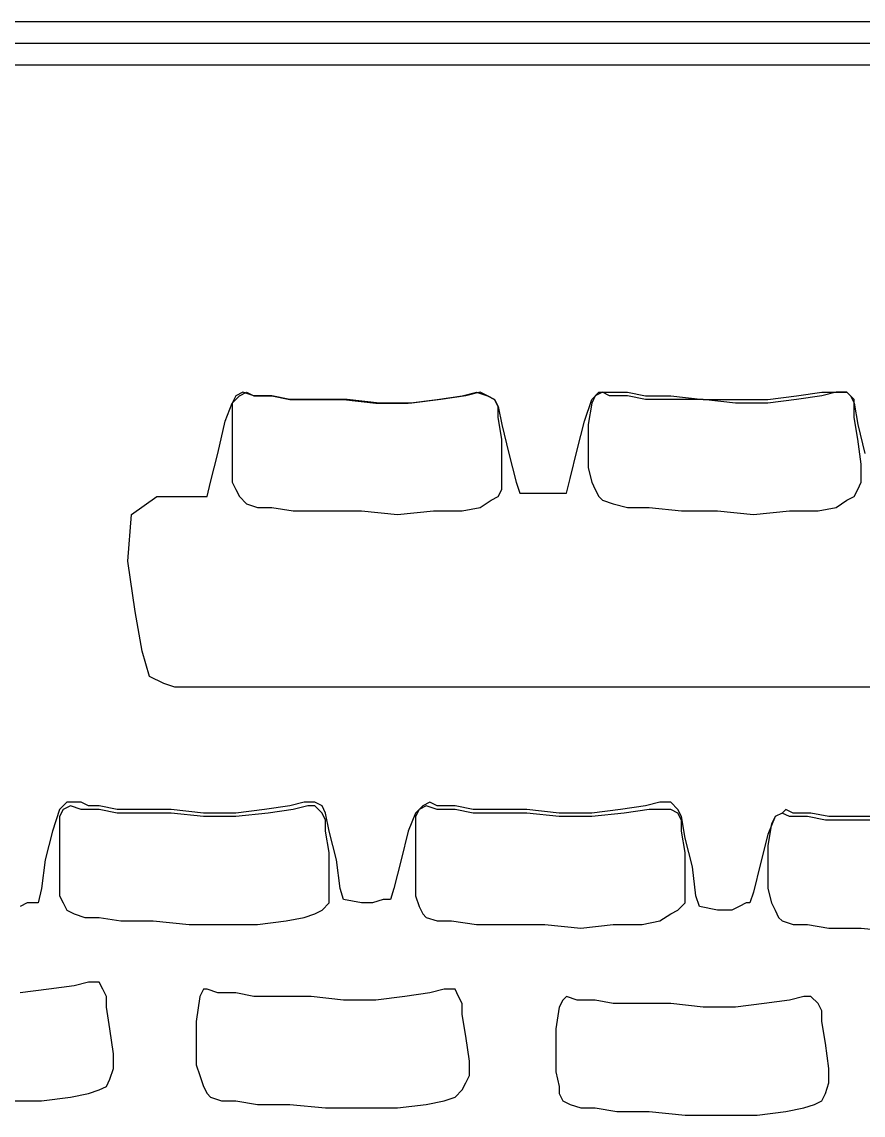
# Model space of a CAD drawing. Header units: millimetres. Extents: x 37541 to 999880, y 4425 to 1416340.
# Drawn here: x 371510.7 to 371838.1, y 1339024 to 1339449.3 of the extents above; entities that cross this region are included whole.
import ezdxf

# ---------------------------------------------------------------- set-up
doc = ezdxf.new("R2010")
doc.units = ezdxf.units.MM
doc.header["$LTSCALE"] = 150
doc.layers.get('0').update_dxf_attribs({"lineweight": 0})
doc.layers.add('-----20 General Symbol', color=3, linetype='Continuous')

# ---------------------------------------------------------------- blocks, each defined once
blk = doc.blocks.new('lkjlak')
for p, q in [((481048.47, 239227.23), (479690.73, 239227.23)), ((481048.47, 239223.35), (479690.73, 239223.35)), ((479690.73, 239219.47), (481048.47, 239219.47)), ((480014.31, 239158.63), (480015.61, 239159.93)), ((480014.96, 239159.93), (480014.31, 239158.63)), ((480014.96, 239159.93), (480014.31, 239158.63)), ((480016.25, 239160.58), (480014.96, 239159.93)), ((480016.25, 239160.58), (480014.96, 239159.93)), ((480015.61, 239159.93), (480016.9, 239160.58)), ((480018.19, 239159.93), (480016.25, 239160.58)), ((480018.19, 239159.93), (480016.25, 239160.58)), ((480016.9, 239160.58), (480018.19, 239159.93)), ((480018.19, 239159.93), (480019.49, 239159.93)), ((480019.49, 239159.93), (480018.19, 239159.93)), ((480019.49, 239159.93), (480018.19, 239159.93)), ((480019.49, 239159.93), (480021.43, 239159.93)), ((480021.43, 239159.93), (480019.49, 239159.93)), ((480021.43, 239159.93), (480019.49, 239159.93)), ((480019.49, 239159.93), (480019.49, 239159.93)), ((480021.43, 239159.93), (480024.67, 239159.28)), ((480024.67, 239159.28), (480021.43, 239159.93)), ((480024.67, 239159.28), (480021.43, 239159.93)), ((480051.2, 239159.28), (480055.73, 239159.93)), ((480056.38, 239159.93), (480051.85, 239159.28)), ((480056.38, 239159.93), (480051.85, 239159.28)), ((480055.73, 239159.93), (480058.32, 239160.58)), ((480058.97, 239160.58), (480056.38, 239159.93)), ((480058.97, 239160.58), (480056.38, 239159.93)), ((480056.38, 239159.93), (480056.38, 239159.93)), ((480058.32, 239160.58), (480060.26, 239159.93)), ((480060.26, 239159.93), (480058.97, 239160.58)), ((480060.26, 239159.93), (480058.97, 239160.58)), ((480060.26, 239159.93), (480061.55, 239159.28)), ((480061.55, 239159.28), (480060.26, 239159.93)), ((480061.55, 239159.28), (480060.26, 239159.93)), ((480079.03, 239159.28), (480080.32, 239160.58)), ((480079.67, 239159.93), (480079.03, 239158.63)), ((480079.67, 239159.93), (480079.03, 239158.63)), ((480080.97, 239160.58), (480079.67, 239159.93)), ((480080.97, 239160.58), (480079.67, 239159.93)), ((480080.32, 239160.58), (480080.97, 239160.58)), ((480080.97, 239160.58), (480082.26, 239160.58)), ((480082.26, 239159.93), (480080.97, 239160.58)), ((480082.26, 239159.93), (480080.97, 239160.58)), ((480082.26, 239160.58), (480083.56, 239160.58)), ((480083.56, 239159.93), (480082.26, 239159.93)), ((480083.56, 239159.93), (480082.26, 239159.93)), ((480083.56, 239160.58), (480085.5, 239160.58)), ((480085.5, 239159.93), (480083.56, 239159.93)), ((480085.5, 239159.93), (480083.56, 239159.93)), ((480083.56, 239159.93), (480083.56, 239159.93)), ((480085.5, 239160.58), (480088.73, 239159.93)), ((480088.73, 239159.28), (480085.5, 239159.93)), ((480088.73, 239159.28), (480085.5, 239159.93)), ((480088.73, 239159.93), (480093.26, 239159.93)), ((480093.26, 239159.93), (480099.09, 239159.28)), ((480110.74, 239159.28), (480115.92, 239159.93)), ((480115.92, 239159.93), (480120.45, 239160.58)), ((480120.45, 239159.93), (480115.92, 239159.28)), ((480120.45, 239159.93), (480115.92, 239159.28)), ((480120.45, 239160.58), (480123.03, 239160.58)), ((480123.03, 239160.58), (480120.45, 239159.93)), ((480123.03, 239160.58), (480120.45, 239159.93)), ((480120.45, 239159.93), (480120.45, 239159.93)), ((480123.03, 239160.58), (480124.98, 239160.58)), ((480124.98, 239160.58), (480123.03, 239160.58)), ((480124.98, 239160.58), (480123.03, 239160.58)), ((480124.98, 239160.58), (480125.62, 239159.93)), ((480126.27, 239159.28), (480124.98, 239160.58)), ((480126.27, 239159.28), (480124.98, 239160.58)), ((480125.62, 239159.93), (480126.27, 239158.63)), ((480013.02, 239155.4), (480014.31, 239158.63)), ((480014.31, 239158.63), (480014.31, 239154.75)), ((480014.31, 239158.63), (480014.31, 239158.63)), ((480014.31, 239158.63), (480014.31, 239154.75)), ((480024.67, 239159.28), (480029.2, 239159.28)), ((480029.2, 239159.28), (480024.67, 239159.28)), ((480029.2, 239159.28), (480024.67, 239159.28)), ((480029.2, 239159.28), (480034.37, 239159.28)), ((480035.02, 239159.28), (480029.2, 239159.28)), ((480035.02, 239159.28), (480029.2, 239159.28)), ((480034.37, 239159.28), (480040.2, 239158.63)), ((480040.85, 239158.63), (480035.02, 239159.28)), ((480040.85, 239158.63), (480035.02, 239159.28)), ((480040.2, 239158.63), (480046.02, 239158.63)), ((480046.67, 239158.63), (480040.85, 239158.63)), ((480046.67, 239158.63), (480040.85, 239158.63)), ((480046.02, 239158.63), (480051.2, 239159.28)), ((480051.85, 239159.28), (480046.67, 239158.63)), ((480051.85, 239159.28), (480046.67, 239158.63)), ((480061.55, 239159.28), (480062.2, 239157.99)), ((480062.2, 239157.99), (480061.55, 239159.28)), ((480062.2, 239157.99), (480061.55, 239159.28)), ((480062.2, 239157.99), (480062.85, 239154.75)), ((480062.2, 239156.04), (480062.2, 239157.99)), ((480062.2, 239157.99), (480062.2, 239157.99)), ((480062.2, 239157.99), (480062.2, 239157.99)), ((480062.2, 239156.04), (480062.2, 239157.99)), ((480077.73, 239155.4), (480079.03, 239159.28)), ((480079.03, 239158.63), (480078.38, 239154.75)), ((480079.03, 239158.63), (480078.38, 239154.75)), ((480079.03, 239158.63), (480079.03, 239158.63)), ((480093.26, 239159.28), (480088.73, 239159.28)), ((480093.26, 239159.28), (480088.73, 239159.28)), ((480099.09, 239159.28), (480093.26, 239159.28)), ((480099.09, 239159.28), (480093.26, 239159.28)), ((480099.09, 239159.28), (480104.91, 239159.28)), ((480104.91, 239158.63), (480099.09, 239159.28)), ((480104.91, 239158.63), (480099.09, 239159.28)), ((480104.91, 239159.28), (480110.74, 239159.28)), ((480110.74, 239158.63), (480104.91, 239158.63)), ((480110.74, 239158.63), (480104.91, 239158.63)), ((480115.92, 239159.28), (480110.74, 239158.63)), ((480115.92, 239159.28), (480110.74, 239158.63)), ((480126.27, 239157.99), (480126.27, 239159.28)), ((480126.27, 239157.99), (480126.27, 239159.28)), ((480126.27, 239158.63), (480126.92, 239154.75)), ((480126.27, 239156.04), (480126.27, 239157.99)), ((480126.27, 239157.99), (480126.27, 239157.99)), ((480126.27, 239157.99), (480126.27, 239157.99)), ((480126.27, 239156.04), (480126.27, 239157.99)), ((480062.85, 239152.16), (480062.2, 239156.04)), ((480062.85, 239152.16), (480062.2, 239156.04)), ((480126.92, 239152.16), (480126.27, 239156.04)), ((480126.92, 239152.16), (480126.27, 239156.04)), ((480011.72, 239149.57), (480013.02, 239155.4)), ((480014.31, 239154.75), (480014.31, 239150.87)), ((480014.31, 239154.75), (480014.31, 239150.87)), ((480062.85, 239154.75), (480064.14, 239149.57)), ((480076.44, 239150.22), (480077.73, 239155.4)), ((480078.38, 239154.75), (480078.38, 239150.87)), ((480078.38, 239154.75), (480078.38, 239150.87)), ((480126.92, 239154.75), (480128.21, 239149.57)), ((480062.85, 239147.63), (480062.85, 239152.16)), ((480062.85, 239147.63), (480062.85, 239152.16)), ((480127.56, 239147.63), (480126.92, 239152.16)), ((480127.56, 239147.63), (480126.92, 239152.16)), ((480014.31, 239150.87), (480014.31, 239146.98)), ((480014.31, 239150.87), (480014.31, 239146.98)), ((480075.14, 239145.04), (480076.44, 239150.22)), ((480078.38, 239150.87), (480078.38, 239146.98)), ((480078.38, 239150.87), (480078.38, 239146.98)), ((480010.43, 239144.4), (480011.72, 239149.57)), ((480062.85, 239144.4), (480062.85, 239147.63)), ((480062.85, 239144.4), (480062.85, 239147.63)), ((480064.14, 239149.57), (480065.44, 239144.4)), ((480127.56, 239144.4), (480127.56, 239147.63)), ((480127.56, 239144.4), (480127.56, 239147.63)), ((480014.31, 239146.98), (480014.31, 239144.4)), ((480014.31, 239146.98), (480014.31, 239144.4)), ((480078.38, 239146.98), (480079.03, 239144.4)), ((480078.38, 239146.98), (480079.03, 239144.4)), ((480009.78, 239141.81), (480010.43, 239144.4)), ((480014.31, 239144.4), (480014.96, 239143.1)), ((480014.31, 239144.4), (480014.31, 239144.4)), ((480014.31, 239144.4), (480014.96, 239143.1)), ((480062.85, 239143.1), (480062.85, 239144.4)), ((480062.85, 239143.1), (480062.85, 239144.4)), ((480062.85, 239144.4), (480062.85, 239144.4)), ((480065.44, 239144.4), (480066.08, 239142.45)), ((480074.5, 239142.45), (480075.14, 239145.04)), ((480079.03, 239144.4), (480079.67, 239143.1)), ((480079.03, 239144.4), (480079.03, 239144.4)), ((480079.03, 239144.4), (480079.67, 239143.1)), ((480126.92, 239143.1), (480127.56, 239144.4)), ((480126.92, 239143.1), (480127.56, 239144.4)), ((480127.56, 239144.4), (480127.56, 239144.4)), ((479996.19, 239138.57), (480000.72, 239141.81)), ((480000.72, 239141.81), (480009.78, 239141.81)), ((480009.78, 239141.81), (480009.78, 239141.81)), ((480014.96, 239143.1), (480015.61, 239141.81)), ((480014.96, 239143.1), (480015.61, 239141.81)), ((480015.61, 239141.81), (480016.9, 239140.51)), ((480015.61, 239141.81), (480016.9, 239140.51)), ((480060.91, 239141.16), (480062.2, 239141.81)), ((480060.91, 239141.16), (480062.2, 239141.81)), ((480062.2, 239141.81), (480062.85, 239143.1)), ((480062.2, 239141.81), (480062.85, 239143.1)), ((480066.08, 239142.45), (480068.03, 239142.45)), ((480068.03, 239142.45), (480070.61, 239142.45)), ((480070.61, 239142.45), (480072.56, 239142.45)), ((480072.56, 239142.45), (480073.85, 239142.45)), ((480073.85, 239142.45), (480074.5, 239142.45)), ((480079.67, 239143.1), (480080.32, 239141.81)), ((480079.67, 239143.1), (480080.32, 239141.81)), ((480080.32, 239141.81), (480080.97, 239141.16)), ((480080.32, 239141.81), (480080.97, 239141.16)), ((480124.98, 239141.16), (480126.27, 239141.81)), ((480124.98, 239141.16), (480126.27, 239141.81)), ((480126.27, 239141.81), (480126.92, 239143.1)), ((480126.27, 239141.81), (480126.92, 239143.1)), ((480016.9, 239140.51), (480018.84, 239139.87)), ((480016.9, 239140.51), (480018.84, 239139.87)), ((480018.84, 239139.87), (480021.43, 239139.87)), ((480018.84, 239139.87), (480018.84, 239139.87)), ((480018.84, 239139.87), (480021.43, 239139.87)), ((480021.43, 239139.87), (480025.31, 239139.22)), ((480021.43, 239139.87), (480025.31, 239139.22)), ((480055.73, 239139.22), (480058.97, 239139.87)), ((480055.73, 239139.22), (480058.97, 239139.87)), ((480058.97, 239139.87), (480060.91, 239141.16)), ((480058.97, 239139.87), (480060.91, 239141.16)), ((480058.97, 239139.87), (480058.97, 239139.87)), ((480080.97, 239141.16), (480082.91, 239140.51)), ((480080.97, 239141.16), (480082.91, 239140.51)), ((480082.91, 239140.51), (480085.5, 239139.87)), ((480082.91, 239140.51), (480082.91, 239140.51)), ((480082.91, 239140.51), (480085.5, 239139.87)), ((480085.5, 239139.87), (480089.38, 239139.87)), ((480085.5, 239139.87), (480089.38, 239139.87)), ((480089.38, 239139.87), (480095.21, 239139.22)), ((480089.38, 239139.87), (480095.21, 239139.22)), ((480119.8, 239139.22), (480123.03, 239139.87)), ((480119.8, 239139.22), (480123.03, 239139.87)), ((480123.03, 239139.87), (480124.98, 239141.16)), ((480123.03, 239139.87), (480124.98, 239141.16)), ((480123.03, 239139.87), (480123.03, 239139.87)), ((479995.54, 239130.16), (479996.19, 239138.57)), ((480025.31, 239139.22), (480031.14, 239139.22)), ((480025.31, 239139.22), (480031.14, 239139.22)), ((480031.14, 239139.22), (480037.61, 239139.22)), ((480031.14, 239139.22), (480037.61, 239139.22)), ((480037.61, 239139.22), (480044.08, 239138.57)), ((480037.61, 239139.22), (480044.08, 239138.57)), ((480044.08, 239138.57), (480050.55, 239139.22)), ((480044.08, 239138.57), (480050.55, 239139.22)), ((480050.55, 239139.22), (480055.73, 239139.22)), ((480050.55, 239139.22), (480055.73, 239139.22)), ((480095.21, 239139.22), (480101.68, 239139.22)), ((480095.21, 239139.22), (480101.68, 239139.22)), ((480101.68, 239139.22), (480108.15, 239138.57)), ((480101.68, 239139.22), (480108.15, 239138.57)), ((480108.15, 239138.57), (480114.62, 239139.22)), ((480108.15, 239138.57), (480114.62, 239139.22)), ((480114.62, 239139.22), (480119.8, 239139.22)), ((480114.62, 239139.22), (480119.8, 239139.22)), ((479996.84, 239121.1), (479995.54, 239130.16)), ((479998.13, 239113.98), (479996.84, 239121.1)), ((479999.43, 239109.45), (479998.13, 239113.98)), ((480002.02, 239108.16), (479999.43, 239109.45)), ((480003.96, 239107.51), (480002.02, 239108.16)), ((480005.25, 239107.51), (480003.96, 239107.51)), ((480007.84, 239107.51), (480005.25, 239107.51)), ((480016.25, 239107.51), (480007.84, 239107.51)), ((480028.55, 239107.51), (480016.25, 239107.51)), ((480045.38, 239107.51), (480028.55, 239107.51)), ((480064.79, 239107.51), (480045.38, 239107.51)), ((480086.15, 239107.51), (480064.79, 239107.51)), ((480109.44, 239107.51), (480086.15, 239107.51)), ((480133.39, 239107.51), (480109.44, 239107.51)), ((479984.54, 239086.8), (479983.25, 239085.5)), ((479985.84, 239086.8), (479984.54, 239086.8)), ((479987.13, 239086.8), (479985.84, 239086.8)), ((479988.43, 239086.15), (479987.13, 239086.8)), ((480027.25, 239086.8), (480024.67, 239086.15)), ((480029.2, 239086.8), (480027.25, 239086.8)), ((480030.49, 239086.15), (480029.2, 239086.8)), ((480049.91, 239086.8), (480048.61, 239086.15)), ((480051.2, 239086.15), (480049.91, 239086.8)), ((480091.32, 239086.8), (480088.73, 239086.15)), ((480093.26, 239086.8), (480091.32, 239086.8)), ((480094.56, 239085.5), (480093.26, 239086.8)), ((479983.25, 239085.5), (479981.95, 239081.62)), ((479983.9, 239085.5), (479983.25, 239084.21)), ((479983.9, 239085.5), (479983.25, 239084.21)), ((479985.19, 239086.15), (479983.9, 239085.5)), ((479985.19, 239086.15), (479983.9, 239085.5)), ((479987.13, 239085.5), (479985.19, 239086.15)), ((479987.13, 239085.5), (479985.19, 239086.15)), ((479988.43, 239085.5), (479987.13, 239085.5)), ((479988.43, 239085.5), (479987.13, 239085.5)), ((479990.37, 239086.15), (479988.43, 239086.15)), ((479990.37, 239085.5), (479988.43, 239085.5)), ((479990.37, 239085.5), (479988.43, 239085.5)), ((479988.43, 239085.5), (479988.43, 239085.5)), ((479993.6, 239085.5), (479990.37, 239086.15)), ((479993.6, 239084.86), (479990.37, 239085.5)), ((479993.6, 239084.86), (479990.37, 239085.5)), ((479998.13, 239085.5), (479993.6, 239085.5)), ((479998.13, 239084.86), (479993.6, 239084.86)), ((479998.13, 239084.86), (479993.6, 239084.86)), ((480003.31, 239085.5), (479998.13, 239085.5)), ((480003.31, 239084.86), (479998.13, 239084.86)), ((480003.31, 239084.86), (479998.13, 239084.86)), ((480009.13, 239084.86), (480003.31, 239085.5)), ((480009.13, 239084.21), (480003.31, 239084.86)), ((480009.13, 239084.21), (480003.31, 239084.86)), ((480014.96, 239084.86), (480009.13, 239084.86)), ((480020.14, 239085.5), (480014.96, 239084.86)), ((480020.78, 239084.86), (480014.96, 239084.21)), ((480020.78, 239084.86), (480014.96, 239084.21)), ((480024.67, 239086.15), (480020.14, 239085.5)), ((480025.31, 239085.5), (480020.78, 239084.86)), ((480025.31, 239085.5), (480020.78, 239084.86)), ((480027.9, 239086.15), (480025.31, 239085.5)), ((480027.9, 239086.15), (480025.31, 239085.5)), ((480025.31, 239085.5), (480025.31, 239085.5)), ((480029.2, 239086.15), (480027.9, 239086.15)), ((480029.2, 239086.15), (480027.9, 239086.15)), ((480030.49, 239084.86), (480029.2, 239086.15)), ((480030.49, 239084.86), (480029.2, 239086.15)), ((480031.14, 239084.86), (480030.49, 239086.15)), ((480031.14, 239083.56), (480030.49, 239084.86)), ((480031.14, 239083.56), (480030.49, 239084.86)), ((480031.78, 239081.62), (480031.14, 239084.86)), ((480047.32, 239084.86), (480046.02, 239081.62)), ((480048.61, 239086.15), (480047.32, 239084.86)), ((480047.96, 239085.5), (480047.32, 239084.21)), ((480047.96, 239085.5), (480047.32, 239084.21)), ((480049.26, 239086.15), (480047.96, 239085.5)), ((480049.26, 239086.15), (480047.96, 239085.5)), ((480051.2, 239085.5), (480049.26, 239086.15)), ((480051.2, 239085.5), (480049.26, 239086.15)), ((480052.49, 239086.15), (480051.2, 239086.15)), ((480052.49, 239085.5), (480051.2, 239085.5)), ((480052.49, 239085.5), (480051.2, 239085.5)), ((480054.44, 239086.15), (480052.49, 239086.15)), ((480054.44, 239085.5), (480052.49, 239085.5)), ((480054.44, 239085.5), (480052.49, 239085.5)), ((480052.49, 239085.5), (480052.49, 239085.5)), ((480057.67, 239085.5), (480054.44, 239086.15)), ((480057.67, 239084.86), (480054.44, 239085.5)), ((480057.67, 239084.86), (480054.44, 239085.5)), ((480062.2, 239085.5), (480057.67, 239085.5)), ((480062.2, 239084.86), (480057.67, 239084.86)), ((480062.2, 239084.86), (480057.67, 239084.86)), ((480067.38, 239085.5), (480062.2, 239085.5)), ((480067.38, 239084.86), (480062.2, 239084.86)), ((480067.38, 239084.86), (480062.2, 239084.86)), ((480073.2, 239084.86), (480067.38, 239085.5)), ((480073.2, 239084.21), (480067.38, 239084.86)), ((480073.2, 239084.21), (480067.38, 239084.86)), ((480079.03, 239084.86), (480073.2, 239084.86)), ((480084.2, 239085.5), (480079.03, 239084.86)), ((480084.85, 239084.86), (480079.03, 239084.21)), ((480084.85, 239084.86), (480079.03, 239084.21)), ((480088.73, 239086.15), (480084.2, 239085.5)), ((480089.38, 239085.5), (480084.85, 239084.86)), ((480089.38, 239085.5), (480084.85, 239084.86)), ((480091.97, 239085.5), (480089.38, 239085.5)), ((480091.97, 239085.5), (480089.38, 239085.5)), ((480089.38, 239085.5), (480089.38, 239085.5)), ((480093.26, 239085.5), (480091.97, 239085.5)), ((480093.26, 239085.5), (480091.97, 239085.5)), ((480094.56, 239084.86), (480093.26, 239085.5)), ((480094.56, 239084.86), (480093.26, 239085.5)), ((480095.21, 239084.21), (480094.56, 239085.5)), ((480095.21, 239083.56), (480094.56, 239084.86)), ((480095.21, 239083.56), (480094.56, 239084.86)), ((480113.33, 239084.86), (480112.03, 239084.21)), ((480113.33, 239084.86), (480112.03, 239084.21)), ((480113.33, 239084.86), (480112.03, 239084.21)), ((480113.97, 239085.5), (480113.33, 239084.86)), ((480114.62, 239084.21), (480113.33, 239084.86)), ((480114.62, 239084.21), (480113.33, 239084.86)), ((480115.27, 239084.86), (480113.97, 239085.5)), ((480116.56, 239084.86), (480115.27, 239084.86)), ((480118.5, 239084.86), (480116.56, 239084.86)), ((480121.74, 239084.21), (480118.5, 239084.86)), ((479983.25, 239084.21), (479983.25, 239080.33)), ((479983.25, 239084.21), (479983.25, 239084.21)), ((479983.25, 239084.21), (479983.25, 239080.33)), ((480014.96, 239084.21), (480009.13, 239084.21)), ((480014.96, 239084.21), (480009.13, 239084.21)), ((480031.14, 239081.62), (480031.14, 239083.56)), ((480031.14, 239083.56), (480031.14, 239083.56)), ((480031.14, 239083.56), (480031.14, 239083.56)), ((480031.14, 239081.62), (480031.14, 239083.56)), ((480047.32, 239084.21), (480047.32, 239079.68)), ((480047.32, 239084.21), (480047.32, 239084.21)), ((480047.32, 239084.21), (480047.32, 239079.68)), ((480079.03, 239084.21), (480073.2, 239084.21)), ((480079.03, 239084.21), (480073.2, 239084.21)), ((480095.85, 239080.33), (480095.21, 239084.21)), ((480095.21, 239081.62), (480095.21, 239083.56)), ((480095.21, 239083.56), (480095.21, 239083.56)), ((480095.21, 239083.56), (480095.21, 239083.56)), ((480095.21, 239081.62), (480095.21, 239083.56)), ((480112.03, 239084.21), (480110.74, 239080.97)), ((480111.39, 239082.92), (480110.74, 239079.03)), ((480111.39, 239082.92), (480110.74, 239079.03)), ((480112.03, 239084.21), (480111.39, 239082.92)), ((480112.03, 239084.21), (480111.39, 239082.92)), ((480111.39, 239082.92), (480111.39, 239082.92)), ((480115.92, 239084.21), (480114.62, 239084.21)), ((480115.92, 239084.21), (480114.62, 239084.21)), ((480117.86, 239084.21), (480115.92, 239084.21)), ((480117.86, 239084.21), (480115.92, 239084.21)), ((480115.92, 239084.21), (480115.92, 239084.21)), ((480121.09, 239083.56), (480117.86, 239084.21)), ((480121.09, 239083.56), (480117.86, 239084.21)), ((480125.62, 239083.56), (480121.09, 239083.56)), ((480125.62, 239083.56), (480121.09, 239083.56)), ((480126.27, 239084.21), (480121.74, 239084.21)), ((480131.45, 239083.56), (480125.62, 239083.56)), ((480131.45, 239083.56), (480125.62, 239083.56)), ((480132.09, 239084.21), (480126.27, 239084.21)), ((479981.95, 239081.62), (479980.66, 239076.44)), ((480031.78, 239077.74), (480031.14, 239081.62)), ((480031.78, 239077.74), (480031.14, 239081.62)), ((480033.08, 239076.44), (480031.78, 239081.62)), ((480046.02, 239081.62), (480044.73, 239076.44)), ((480095.85, 239077.74), (480095.21, 239081.62)), ((480095.85, 239077.74), (480095.21, 239081.62)), ((480110.74, 239080.97), (480109.44, 239075.8)), ((479983.25, 239080.33), (479983.25, 239076.44)), ((479983.25, 239080.33), (479983.25, 239076.44)), ((480047.32, 239079.68), (480047.32, 239075.8)), ((480047.32, 239079.68), (480047.32, 239075.8)), ((480097.15, 239075.15), (480095.85, 239080.33)), ((480110.74, 239079.03), (480110.74, 239075.15)), ((480110.74, 239079.03), (480110.74, 239075.15)), ((480031.78, 239073.21), (480031.78, 239077.74)), ((480031.78, 239073.21), (480031.78, 239077.74)), ((480095.85, 239073.21), (480095.85, 239077.74)), ((480095.85, 239073.21), (480095.85, 239077.74)), ((479980.66, 239076.44), (479980.01, 239071.27)), ((479983.25, 239076.44), (479983.25, 239072.56)), ((479983.25, 239076.44), (479983.25, 239072.56)), ((480033.73, 239071.27), (480033.08, 239076.44)), ((480044.73, 239076.44), (480043.43, 239071.27)), ((480047.32, 239075.8), (480047.32, 239072.56)), ((480047.32, 239075.8), (480047.32, 239072.56)), ((480097.79, 239069.97), (480097.15, 239075.15)), ((480109.44, 239075.8), (480108.15, 239070.62)), ((480110.74, 239075.15), (480110.74, 239071.27)), ((480110.74, 239075.15), (480110.74, 239071.27)), ((480031.78, 239070.62), (480031.78, 239073.21)), ((480031.78, 239070.62), (480031.78, 239073.21)), ((480095.85, 239069.97), (480095.85, 239073.21)), ((480095.85, 239069.97), (480095.85, 239073.21)), ((479980.01, 239071.27), (479979.37, 239068.68)), ((479983.25, 239072.56), (479983.25, 239069.97)), ((479983.25, 239072.56), (479983.25, 239069.97)), ((480034.37, 239069.33), (480033.73, 239071.27)), ((480043.43, 239071.27), (480042.79, 239069.33)), ((480047.32, 239072.56), (480047.32, 239069.97)), ((480047.32, 239072.56), (480047.32, 239069.97)), ((480110.74, 239071.27), (480111.39, 239068.68)), ((480110.74, 239071.27), (480111.39, 239068.68)), ((479983.25, 239069.97), (479983.9, 239068.68)), ((479983.25, 239069.97), (479983.25, 239069.97)), ((479983.25, 239069.97), (479983.9, 239068.68)), ((480031.78, 239068.68), (480031.78, 239070.62)), ((480031.78, 239068.68), (480031.78, 239070.62)), ((480031.78, 239070.62), (480031.78, 239070.62)), ((480037.61, 239068.68), (480034.37, 239069.33)), ((480041.49, 239069.33), (480039.55, 239068.68)), ((480042.14, 239069.33), (480041.49, 239069.33)), ((480042.79, 239069.33), (480042.14, 239069.33)), ((480047.32, 239069.97), (480047.96, 239068.03)), ((480047.32, 239069.97), (480047.32, 239069.97)), ((480047.32, 239069.97), (480047.96, 239068.03)), ((480095.85, 239068.68), (480095.85, 239069.97)), ((480095.85, 239068.68), (480095.85, 239069.97)), ((480095.85, 239069.97), (480095.85, 239069.97)), ((480098.44, 239068.03), (480097.79, 239069.97)), ((480108.15, 239070.62), (480107.5, 239068.68)), ((479977.42, 239068.68), (479976.13, 239068.03)), ((479978.72, 239068.68), (479977.42, 239068.68)), ((479979.37, 239068.68), (479978.72, 239068.68)), ((479983.9, 239068.68), (479984.54, 239067.38)), ((479983.9, 239068.68), (479984.54, 239067.38)), ((479984.54, 239067.38), (479985.84, 239066.74)), ((479984.54, 239067.38), (479985.84, 239066.74)), ((480029.2, 239066.74), (480030.49, 239067.38)), ((480029.2, 239066.74), (480030.49, 239067.38)), ((480030.49, 239067.38), (480031.78, 239068.68)), ((480030.49, 239067.38), (480031.78, 239068.68)), ((480039.55, 239068.68), (480037.61, 239068.68)), ((480047.96, 239068.03), (480048.61, 239066.74)), ((480047.96, 239068.03), (480048.61, 239066.74)), ((480093.26, 239066.74), (480094.56, 239067.38)), ((480093.26, 239066.74), (480094.56, 239067.38)), ((480094.56, 239067.38), (480095.85, 239068.68)), ((480094.56, 239067.38), (480095.85, 239068.68)), ((480101.68, 239067.38), (480098.44, 239068.03)), ((480104.27, 239067.38), (480101.68, 239067.38)), ((480105.56, 239068.03), (480104.27, 239067.38)), ((480106.86, 239068.68), (480105.56, 239068.03)), ((480107.5, 239068.68), (480106.86, 239068.68)), ((480111.39, 239068.68), (480112.03, 239067.38)), ((480111.39, 239068.68), (480111.39, 239068.68)), ((480111.39, 239068.68), (480112.03, 239067.38)), ((480112.03, 239067.38), (480112.68, 239066.09)), ((480112.03, 239067.38), (480112.68, 239066.09)), ((479985.84, 239066.74), (479987.78, 239066.09)), ((479985.84, 239066.74), (479987.78, 239066.09)), ((479987.78, 239066.09), (479990.37, 239066.09)), ((479987.78, 239066.09), (479987.78, 239066.09)), ((479987.78, 239066.09), (479990.37, 239066.09)), ((479990.37, 239066.09), (479994.25, 239065.44)), ((479990.37, 239066.09), (479994.25, 239065.44)), ((479994.25, 239065.44), (480000.07, 239065.44)), ((479994.25, 239065.44), (480000.07, 239065.44)), ((480000.07, 239065.44), (480006.55, 239064.8)), ((480000.07, 239065.44), (480006.55, 239064.8)), ((480018.84, 239064.8), (480024.02, 239065.44)), ((480018.84, 239064.8), (480024.02, 239065.44)), ((480024.02, 239065.44), (480027.25, 239066.09)), ((480024.02, 239065.44), (480027.25, 239066.09)), ((480027.25, 239066.09), (480029.2, 239066.74)), ((480027.25, 239066.09), (480029.2, 239066.74)), ((480027.25, 239066.09), (480027.25, 239066.09)), ((480048.61, 239066.74), (480049.26, 239066.09)), ((480048.61, 239066.74), (480049.26, 239066.09)), ((480049.26, 239066.09), (480051.2, 239065.44)), ((480049.26, 239066.09), (480051.2, 239065.44)), ((480051.2, 239065.44), (480053.79, 239065.44)), ((480051.2, 239065.44), (480051.2, 239065.44)), ((480051.2, 239065.44), (480053.79, 239065.44)), ((480053.79, 239065.44), (480058.32, 239064.8)), ((480053.79, 239065.44), (480058.32, 239064.8)), ((480088.09, 239064.8), (480091.32, 239065.44)), ((480088.09, 239064.8), (480091.32, 239065.44)), ((480091.32, 239065.44), (480093.26, 239066.74)), ((480091.32, 239065.44), (480093.26, 239066.74)), ((480091.32, 239065.44), (480091.32, 239065.44)), ((480112.68, 239066.09), (480113.33, 239065.44)), ((480112.68, 239066.09), (480113.33, 239065.44)), ((480113.33, 239065.44), (480115.27, 239064.8)), ((480113.33, 239065.44), (480115.27, 239064.8)), ((480006.55, 239064.8), (480013.02, 239064.8)), ((480006.55, 239064.8), (480013.02, 239064.8)), ((480013.02, 239064.8), (480018.84, 239064.8)), ((480013.02, 239064.8), (480018.84, 239064.8)), ((480058.32, 239064.8), (480064.14, 239064.8)), ((480058.32, 239064.8), (480064.14, 239064.8)), ((480064.14, 239064.8), (480070.61, 239064.8)), ((480064.14, 239064.8), (480070.61, 239064.8)), ((480070.61, 239064.8), (480077.09, 239064.15)), ((480070.61, 239064.8), (480077.09, 239064.15)), ((480077.09, 239064.15), (480082.91, 239064.8)), ((480077.09, 239064.15), (480082.91, 239064.8)), ((480082.91, 239064.8), (480088.09, 239064.8)), ((480082.91, 239064.8), (480088.09, 239064.8)), ((480115.27, 239064.8), (480117.86, 239064.8)), ((480115.27, 239064.8), (480115.27, 239064.8)), ((480115.27, 239064.8), (480117.86, 239064.8)), ((480117.86, 239064.8), (480121.74, 239064.15)), ((480117.86, 239064.8), (480121.74, 239064.15)), ((480121.74, 239064.15), (480127.56, 239064.15)), ((480121.74, 239064.15), (480127.56, 239064.15)), ((480127.56, 239064.15), (480134.04, 239063.5)), ((480127.56, 239064.15), (480134.04, 239063.5)), ((479985.84, 239053.79), (479981.31, 239053.15)), ((479985.84, 239053.79), (479981.31, 239053.15)), ((479988.43, 239054.44), (479985.84, 239053.79)), ((479988.43, 239054.44), (479985.84, 239053.79)), ((479985.84, 239053.79), (479985.84, 239053.79)), ((479990.37, 239054.44), (479988.43, 239054.44)), ((479990.37, 239054.44), (479988.43, 239054.44)), ((479991.01, 239053.15), (479990.37, 239054.44)), ((479991.01, 239053.15), (479990.37, 239054.44)), ((479981.31, 239053.15), (479976.13, 239052.5)), ((479981.31, 239053.15), (479976.13, 239052.5)), ((479991.66, 239051.85), (479991.01, 239053.15)), ((479991.66, 239051.85), (479991.01, 239053.15)), ((479991.66, 239049.91), (479991.66, 239051.85)), ((479991.66, 239051.85), (479991.66, 239051.85)), ((479991.66, 239051.85), (479991.66, 239051.85)), ((479991.66, 239049.91), (479991.66, 239051.85)), ((480008.49, 239051.85), (480007.84, 239047.32)), ((480008.49, 239051.85), (480007.84, 239047.32)), ((480009.13, 239053.15), (480008.49, 239051.85)), ((480009.13, 239053.15), (480008.49, 239051.85)), ((480008.49, 239051.85), (480008.49, 239051.85)), ((480009.78, 239053.15), (480009.13, 239053.15)), ((480009.78, 239053.15), (480009.13, 239053.15)), ((480011.72, 239052.5), (480009.78, 239053.15)), ((480011.72, 239052.5), (480009.78, 239053.15)), ((480013.02, 239052.5), (480011.72, 239052.5)), ((480013.02, 239052.5), (480011.72, 239052.5)), ((480014.96, 239052.5), (480013.02, 239052.5)), ((480014.96, 239052.5), (480013.02, 239052.5)), ((480013.02, 239052.5), (480013.02, 239052.5)), ((480018.19, 239051.85), (480014.96, 239052.5)), ((480018.19, 239051.85), (480014.96, 239052.5)), ((480022.72, 239051.85), (480018.19, 239051.85)), ((480022.72, 239051.85), (480018.19, 239051.85)), ((480028.55, 239051.85), (480022.72, 239051.85)), ((480028.55, 239051.85), (480022.72, 239051.85)), ((480034.37, 239051.21), (480028.55, 239051.85)), ((480034.37, 239051.21), (480028.55, 239051.85)), ((480045.38, 239051.85), (480040.2, 239051.21)), ((480045.38, 239051.85), (480040.2, 239051.21)), ((480049.91, 239052.5), (480045.38, 239051.85)), ((480049.91, 239052.5), (480045.38, 239051.85)), ((480052.49, 239053.15), (480049.91, 239052.5)), ((480052.49, 239053.15), (480049.91, 239052.5)), ((480049.91, 239052.5), (480049.91, 239052.5)), ((480054.44, 239053.15), (480052.49, 239053.15)), ((480054.44, 239053.15), (480052.49, 239053.15)), ((480055.08, 239051.85), (480054.44, 239053.15)), ((480055.08, 239051.85), (480054.44, 239053.15)), ((480055.73, 239050.56), (480055.08, 239051.85)), ((480055.73, 239050.56), (480055.08, 239051.85)), ((480074.5, 239051.85), (480073.85, 239051.21)), ((480074.5, 239051.85), (480073.85, 239051.21)), ((480076.44, 239051.21), (480074.5, 239051.85)), ((480076.44, 239051.21), (480074.5, 239051.85)), ((480117.21, 239051.85), (480114.62, 239051.21)), ((480117.21, 239051.85), (480114.62, 239051.21)), ((480118.5, 239051.85), (480117.21, 239051.85)), ((480118.5, 239051.85), (480117.21, 239051.85)), ((480119.8, 239050.56), (480118.5, 239051.85)), ((480119.8, 239050.56), (480118.5, 239051.85)), ((479992.31, 239046.03), (479991.66, 239049.91)), ((479992.31, 239046.03), (479991.66, 239049.91)), ((480040.2, 239051.21), (480034.37, 239051.21)), ((480040.2, 239051.21), (480034.37, 239051.21)), ((480055.73, 239048.62), (480055.73, 239050.56)), ((480055.73, 239050.56), (480055.73, 239050.56)), ((480055.73, 239050.56), (480055.73, 239050.56)), ((480055.73, 239048.62), (480055.73, 239050.56)), ((480073.2, 239049.91), (480072.56, 239046.03)), ((480073.2, 239049.91), (480072.56, 239046.03)), ((480073.85, 239051.21), (480073.2, 239049.91)), ((480073.85, 239051.21), (480073.2, 239049.91)), ((480073.2, 239049.91), (480073.2, 239049.91)), ((480077.73, 239051.21), (480076.44, 239051.21)), ((480077.73, 239051.21), (480076.44, 239051.21)), ((480079.67, 239051.21), (480077.73, 239051.21)), ((480079.67, 239051.21), (480077.73, 239051.21)), ((480077.73, 239051.21), (480077.73, 239051.21)), ((480082.91, 239050.56), (480079.67, 239051.21)), ((480082.91, 239050.56), (480079.67, 239051.21)), ((480087.44, 239050.56), (480082.91, 239050.56)), ((480087.44, 239050.56), (480082.91, 239050.56)), ((480093.26, 239050.56), (480087.44, 239050.56)), ((480093.26, 239050.56), (480087.44, 239050.56)), ((480099.09, 239049.91), (480093.26, 239050.56)), ((480099.09, 239049.91), (480093.26, 239050.56)), ((480104.91, 239049.91), (480099.09, 239049.91)), ((480104.91, 239049.91), (480099.09, 239049.91)), ((480110.09, 239050.56), (480104.91, 239049.91)), ((480110.09, 239050.56), (480104.91, 239049.91)), ((480114.62, 239051.21), (480110.09, 239050.56)), ((480114.62, 239051.21), (480110.09, 239050.56)), ((480114.62, 239051.21), (480114.62, 239051.21)), ((480120.45, 239049.26), (480119.8, 239050.56)), ((480120.45, 239049.26), (480119.8, 239050.56)), ((480120.45, 239047.32), (480120.45, 239049.26)), ((480120.45, 239049.26), (480120.45, 239049.26)), ((480120.45, 239049.26), (480120.45, 239049.26)), ((480120.45, 239047.32), (480120.45, 239049.26)), ((480007.84, 239047.32), (480007.84, 239043.44)), ((480007.84, 239047.32), (480007.84, 239043.44)), ((480056.38, 239044.73), (480055.73, 239048.62)), ((480056.38, 239044.73), (480055.73, 239048.62)), ((480121.09, 239043.44), (480120.45, 239047.32)), ((480121.09, 239043.44), (480120.45, 239047.32)), ((479992.96, 239041.5), (479992.31, 239046.03)), ((479992.96, 239041.5), (479992.31, 239046.03)), ((480072.56, 239046.03), (480072.56, 239042.15)), ((480072.56, 239046.03), (480072.56, 239042.15)), ((480007.84, 239043.44), (480007.84, 239039.56)), ((480007.84, 239043.44), (480007.84, 239039.56)), ((480057.02, 239040.2), (480056.38, 239044.73)), ((480057.02, 239040.2), (480056.38, 239044.73)), ((480121.74, 239038.91), (480121.09, 239043.44)), ((480121.74, 239038.91), (480121.09, 239043.44)), ((479992.96, 239038.91), (479992.96, 239041.5)), ((479992.96, 239038.91), (479992.96, 239041.5)), ((480072.56, 239042.15), (480072.56, 239038.26)), ((480072.56, 239042.15), (480072.56, 239038.26)), ((480007.84, 239039.56), (480008.49, 239037.62)), ((480007.84, 239039.56), (480008.49, 239037.62)), ((480057.02, 239037.62), (480057.02, 239040.2)), ((480057.02, 239037.62), (480057.02, 239040.2)), ((479992.31, 239036.97), (479992.96, 239038.91)), ((479992.31, 239036.97), (479992.96, 239038.91)), ((479992.96, 239038.91), (479992.96, 239038.91)), ((480008.49, 239037.62), (480009.13, 239035.67)), ((480008.49, 239037.62), (480008.49, 239037.62)), ((480008.49, 239037.62), (480009.13, 239035.67)), ((480056.38, 239036.32), (480057.02, 239037.62)), ((480056.38, 239036.32), (480057.02, 239037.62)), ((480057.02, 239037.62), (480057.02, 239037.62)), ((480072.56, 239038.26), (480073.2, 239035.67)), ((480072.56, 239038.26), (480073.2, 239035.67)), ((480121.74, 239036.32), (480121.74, 239038.91)), ((480121.74, 239036.32), (480121.74, 239038.91)), ((479990.37, 239035.03), (479991.66, 239035.67)), ((479990.37, 239035.03), (479991.66, 239035.67)), ((479991.66, 239035.67), (479992.31, 239036.97)), ((479991.66, 239035.67), (479992.31, 239036.97)), ((480009.13, 239035.67), (480009.78, 239034.38)), ((480009.13, 239035.67), (480009.78, 239034.38)), ((480055.73, 239035.03), (480056.38, 239036.32)), ((480055.73, 239035.03), (480056.38, 239036.32)), ((480073.2, 239035.67), (480073.2, 239034.38)), ((480073.2, 239035.67), (480073.2, 239035.67)), ((480073.2, 239035.67), (480073.2, 239034.38)), ((480121.09, 239034.38), (480121.74, 239036.32)), ((480121.09, 239034.38), (480121.74, 239036.32)), ((480121.74, 239036.32), (480121.74, 239036.32)), ((479980.01, 239033.09), (479985.19, 239033.73)), ((479980.01, 239033.09), (479985.19, 239033.73)), ((479985.19, 239033.73), (479988.43, 239034.38)), ((479985.19, 239033.73), (479988.43, 239034.38)), ((479988.43, 239034.38), (479990.37, 239035.03)), ((479988.43, 239034.38), (479990.37, 239035.03)), ((479988.43, 239034.38), (479988.43, 239034.38)), ((480009.78, 239034.38), (480010.43, 239033.73)), ((480009.78, 239034.38), (480010.43, 239033.73)), ((480010.43, 239033.73), (480012.37, 239033.09)), ((480010.43, 239033.73), (480012.37, 239033.09)), ((480052.49, 239033.09), (480054.44, 239033.73)), ((480052.49, 239033.09), (480054.44, 239033.73)), ((480054.44, 239033.73), (480055.73, 239035.03)), ((480054.44, 239033.73), (480055.73, 239035.03)), ((480073.2, 239034.38), (480073.85, 239033.09)), ((480073.2, 239034.38), (480073.85, 239033.09)), ((480120.45, 239033.09), (480121.09, 239034.38)), ((480120.45, 239033.09), (480121.09, 239034.38)), ((479973.54, 239033.09), (479980.01, 239033.09)), ((479973.54, 239033.09), (479980.01, 239033.09)), ((480012.37, 239033.09), (480014.96, 239033.09)), ((480012.37, 239033.09), (480012.37, 239033.09)), ((480012.37, 239033.09), (480014.96, 239033.09)), ((480014.96, 239033.09), (480018.84, 239032.44)), ((480014.96, 239033.09), (480018.84, 239032.44)), ((480018.84, 239032.44), (480024.67, 239032.44)), ((480018.84, 239032.44), (480024.67, 239032.44)), ((480024.67, 239032.44), (480031.14, 239031.79)), ((480024.67, 239032.44), (480031.14, 239031.79)), ((480031.14, 239031.79), (480037.61, 239031.79)), ((480031.14, 239031.79), (480037.61, 239031.79)), ((480037.61, 239031.79), (480044.08, 239031.79)), ((480037.61, 239031.79), (480044.08, 239031.79)), ((480044.08, 239031.79), (480049.26, 239032.44)), ((480044.08, 239031.79), (480049.26, 239032.44)), ((480049.26, 239032.44), (480052.49, 239033.09)), ((480049.26, 239032.44), (480052.49, 239033.09)), ((480052.49, 239033.09), (480052.49, 239033.09)), ((480073.85, 239033.09), (480075.14, 239032.44)), ((480073.85, 239033.09), (480075.14, 239032.44)), ((480075.14, 239032.44), (480077.09, 239031.79)), ((480075.14, 239032.44), (480077.09, 239031.79)), ((480077.09, 239031.79), (480079.67, 239031.79)), ((480077.09, 239031.79), (480077.09, 239031.79)), ((480077.09, 239031.79), (480079.67, 239031.79)), ((480079.67, 239031.79), (480083.56, 239031.14)), ((480079.67, 239031.79), (480083.56, 239031.14)), ((480113.97, 239031.14), (480117.21, 239031.79)), ((480113.97, 239031.14), (480117.21, 239031.79)), ((480117.21, 239031.79), (480119.15, 239032.44)), ((480117.21, 239031.79), (480119.15, 239032.44)), ((480117.21, 239031.79), (480117.21, 239031.79)), ((480119.15, 239032.44), (480120.45, 239033.09)), ((480119.15, 239032.44), (480120.45, 239033.09)), ((480083.56, 239031.14), (480089.38, 239031.14)), ((480083.56, 239031.14), (480089.38, 239031.14)), ((480089.38, 239031.14), (480095.85, 239030.5)), ((480089.38, 239031.14), (480095.85, 239030.5)), ((480095.85, 239030.5), (480102.32, 239030.5)), ((480095.85, 239030.5), (480102.32, 239030.5)), ((480102.32, 239030.5), (480108.8, 239030.5)), ((480102.32, 239030.5), (480108.8, 239030.5)), ((480108.8, 239030.5), (480113.97, 239031.14)), ((480108.8, 239030.5), (480113.97, 239031.14))]:
    blk.add_line(p, q)

msp = doc.modelspace()

# ---------------------------------------------------------------- block references
at = {"layer": '-----20 General Symbol', "xscale": 2.161992537151013, "yscale": 2.161992537151013, "zscale": 2.161992537151013}
msp.add_blockref('lkjlak', (-666194.788, 822241.81), dxfattribs=at)

doc.saveas('drawing.dxf')
